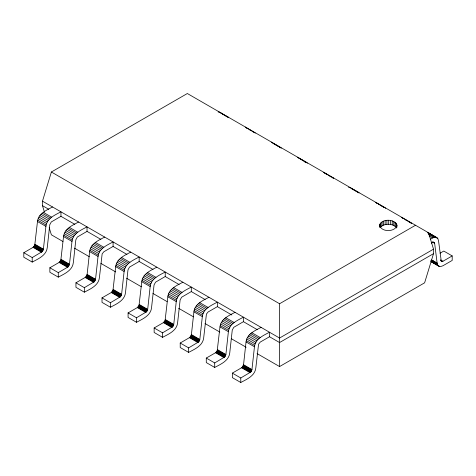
<?xml version="1.0" encoding="UTF-8"?>
<svg xmlns="http://www.w3.org/2000/svg" width="476" height="476" viewBox="0 0 476 476"><rect width="100%" height="100%" fill="white"/><g stroke="black" fill="none" stroke-linecap="round" stroke-linejoin="round"><path stroke-width="0.71" d="M257.07 353.573L279.567 366.562L279.567 303.748L51.384 172.009L42.477 201.164L42.477 205.668L44.435 212.064M379.658 224.612C380.092 232.419 395.568 232.544 396.954 225.136C394.586 218.014 378.807 218.579 379.658 227.225M74.827 224.339L60.952 216.33L51.295 221.959L49.772 224.737L47.267 247.532C46.487 255.392 38.247 258.879 32.213 262.08L23.8 257.219L23.8 252.714L33.058 247.371L34.742 245.271L37.485 221.513C38.27 213.635 46.511 210.178 52.538 206.971M23.8 252.714L32.213 257.575L42.263 251.578L43.399 249.168L45.898 226.368C46.69 218.496 54.924 215.033 60.952 211.826L60.952 216.33M100.894 239.392L87.025 231.384L77.362 237.006L75.839 239.791L73.34 262.585C72.548 270.457 64.314 273.92 58.286 277.127L49.867 272.266L49.867 267.768L59.125 262.425L60.815 260.318L63.552 236.56C64.343 228.688 72.578 225.225 78.605 222.018M87.025 231.384L87.025 226.879C81.015 230.092 72.745 233.537 71.983 241.409L69.472 264.216L61.053 259.361M87.126 274.408L89.625 251.614C90.41 243.742 98.645 240.279 104.678 237.072M113.092 246.431L103.839 251.774L102.15 253.875L99.407 277.639C98.627 285.493 90.386 288.98 84.353 292.181L75.94 287.32L75.94 282.815L84.353 287.677L94.403 281.679L95.539 279.269L98.038 256.469C98.829 248.597 107.064 245.14 113.092 241.927L113.092 246.431L126.961 254.44M153.034 269.493L139.165 261.485L129.502 267.113L127.979 269.892L125.48 292.686C124.688 300.558 116.453 304.021 110.426 307.228L102.007 302.373L102.007 297.869L111.265 292.526L112.955 290.425L115.692 266.661C116.483 258.789 124.718 255.326 130.745 252.119M102.007 297.869L110.426 302.724L120.476 296.732L121.606 294.317L124.111 271.522C124.896 263.65 133.131 260.188 139.165 256.98L139.165 261.485M179.101 284.541L165.231 276.532L155.569 282.161L154.051 284.94L151.546 307.74C150.761 315.594 142.526 319.081 136.493 322.282L128.08 317.421L128.08 312.916L137.332 307.573L139.022 305.473L141.765 281.715C142.55 273.843 150.785 270.38 156.818 267.173M128.08 312.916L136.493 317.778L146.543 311.78L147.679 309.37L150.178 286.576C150.963 278.698 159.204 275.241 165.231 272.034L165.231 276.532M205.174 299.594L191.298 291.586L181.642 297.214L180.118 299.993L177.613 322.787C176.828 330.665 168.593 334.122 162.566 337.329L154.147 332.474L154.147 327.97L163.405 322.627L165.089 320.526L167.832 296.768C168.617 288.89 176.858 285.433 182.885 282.226M154.147 327.97L162.566 332.831L172.609 326.833L173.746 324.424L176.245 301.623C177.036 293.751 185.271 290.289 191.298 287.082L191.298 291.586M191.406 334.61L193.899 311.816C194.69 303.944 202.925 300.481 208.952 297.274M217.371 306.639L208.113 311.982L206.423 314.083L203.686 337.841C202.901 345.701 194.666 349.188 188.633 352.383L180.214 347.522L180.214 343.023L188.633 347.879L198.682 341.881L199.813 339.471L202.318 316.677C203.103 308.805 211.338 305.342 217.371 302.135L217.371 306.639L231.871 315.011M257.308 329.695L243.438 321.687L233.781 327.315L232.258 330.094L229.753 352.894C228.968 360.766 220.733 364.223 214.7 367.436L206.286 362.575L206.286 358.071L215.539 352.728L217.229 350.628L219.971 326.869C220.757 318.991 228.992 315.534 235.025 312.327M206.286 358.071L214.7 362.932L224.749 356.935L225.886 354.525L228.385 331.724C229.176 323.853 237.411 320.39 243.438 317.183L243.438 321.687M243.545 364.711L246.038 341.917C246.83 334.045 255.065 330.582 261.092 327.375M269.511 336.74L260.253 342.083L258.563 344.184L255.826 367.942C255.041 375.802 246.8 379.289 240.773 382.484L232.353 377.629L232.353 373.125L240.773 377.98L250.822 371.988L251.953 369.572L254.458 346.778C255.237 338.918 263.478 335.431 269.511 332.236L269.511 336.74L279.567 342.547L433.523 253.66L433.523 249.156L428.513 232.758L187.336 93.516L51.384 172.009M49.867 267.768L58.286 272.623L67.949 267L69.466 264.216M75.94 282.815L85.603 277.187L87.12 274.408L95.545 279.263M180.214 343.023L189.876 337.395L191.4 334.616L199.819 339.471M232.353 373.125L242.016 367.496L243.539 364.717L251.959 369.572M433.523 253.66L424.616 282.815L279.567 366.562M396.02 223.113L396.02 227.04C391.778 223.244 384.019 223.22 380.128 227.522L380.128 223.595M37.485 221.513L45.916 226.362M63.552 236.56L71.983 241.409M89.625 251.614L98.056 256.463M115.692 266.661L124.123 271.516M141.765 281.715L150.196 286.564M167.832 296.768L176.263 301.617M193.899 311.816L202.336 316.665M219.971 326.869L228.403 331.718M279.567 303.748L415.518 225.255M246.038 341.917L254.47 346.766M430.25 239.434C432.553 237.06 438.217 235.888 438.497 240.523L441.258 261.11L442.15 261.52L442.942 261.259L452.2 255.915L452.2 260.42L442.942 265.763L440.568 266.548L438.598 266.036L430.78 261.526M431.482 243.224C432.279 242.427 434.475 241.558 434.647 243.349L437.147 263.258L437.878 265.31L438.598 266.036M433.523 249.156L279.567 338.043L42.477 201.164M440.08 253.19L443.787 251.054L452.2 255.915M218.127 111.949L220.096 112.467L223.821 114.93M304.753 161.965L305.812 162.06L307.437 163.203M348.474 187.205L350.443 187.722M432.148 261.693L431.089 261.598L439.509 266.459M228.51 117.322L219.186 112.044M272.23 142.568L271.326 142.145L281.37 148.155M297.393 157.199L303.831 161.12M358.856 192.578L349.533 187.3M437.063 237.732L427.74 232.455L436.159 237.31M297.994 157.544L305.812 162.06M384.019 207.209L375.6 202.354L377.23 203.502M225.023 115.62L228.629 117.703M249.888 129.978L251.09 130.674M252.292 131.37L253.494 132.06M272.95 143.294L278.365 146.418M279.567 147.114L280.769 147.81M305.033 161.816L306.235 162.512M325.691 173.746L326.893 174.436M329.898 176.174L331.1 176.87M332.302 177.56L333.509 178.256L323.46 172.252L325.09 173.395M351.157 188.448L358.975 192.958M378.432 204.192L379.634 204.888M380.836 205.584L383.84 207.316M405.701 219.936L406.903 220.632M408.11 221.328L411.115 223.06M437.783 238.458L428.65 232.871M427.882 233.056L435.1 237.221M428.525 234.329L433.933 237.453M429.108 235.923L432.72 238.006M433.202 241.969L434.404 242.665M432.767 241.957L434.57 242.998M432.238 241.963L434.647 243.349M440.538 259.872L442.942 261.259M440.734 260.402L442.537 261.443M440.949 260.824L442.15 261.52M431.75 260.122L437.164 263.246M430.768 260.485L437.379 264.305M431.268 261.491L437.878 265.31M42.477 205.668L48.766 209.291M43.28 212.314L51.7 217.169M69.353 227.361L77.766 232.223M95.42 242.415L103.839 247.27M121.493 257.462L129.906 262.324M147.56 272.516L155.973 277.377M173.627 287.569L182.046 292.425M199.7 302.617L208.113 307.478M225.767 317.67L234.186 322.526M251.84 332.718L260.253 337.579M42.066 213.165L50.48 218.02M68.133 228.212L76.553 233.073M94.206 243.266L102.62 248.121M120.273 258.313L128.693 263.174M146.346 273.367L154.76 278.222M172.413 288.414L180.826 293.275M198.48 303.468L206.899 308.329M224.553 318.521L232.966 323.377M250.62 333.569L259.039 338.43M40.9 214.271L49.32 219.127M66.973 229.319L75.386 234.18M93.04 244.372L101.459 249.234M119.113 259.42L127.526 264.281M145.18 274.474L153.599 279.335M171.247 289.527L179.666 294.382M197.32 304.575L205.733 309.436M223.387 319.628L231.806 324.483M249.46 334.676L257.873 339.537M39.841 215.586L48.26 220.447M65.914 230.64L74.327 235.495M91.981 245.687L100.4 250.549M118.054 260.741L126.467 265.602M144.121 275.794L152.54 280.65M170.188 290.842L178.607 295.703M196.261 305.895L204.674 310.751M222.328 320.943L230.747 325.804M248.401 335.997L256.814 340.852M38.937 217.056L47.35 221.917M65.004 232.109L73.423 236.965M91.071 247.157L99.49 252.018M117.144 262.211L125.557 267.072M143.211 277.264L151.63 282.119M169.283 292.312L177.697 297.173M195.35 307.365L203.77 312.22M221.423 322.413L229.837 327.274M247.49 337.466L255.904 342.321M38.217 218.615L46.63 223.476M64.284 233.668L72.703 238.524M90.357 248.716L98.77 253.577M116.424 263.769L124.843 268.625M142.491 278.817L150.91 283.678M168.564 293.87L176.977 298.732M194.63 308.918L203.05 313.779M220.703 323.972L229.117 328.833M246.77 339.025L255.19 343.88M37.717 220.192L46.136 225.053M63.79 235.245L72.203 240.1M89.857 250.293L98.276 255.154M115.924 265.346L124.343 270.201M141.997 280.394L150.41 285.255M168.064 295.447L176.483 300.308M194.137 310.501L202.55 315.356M220.204 325.548L228.623 330.409M246.276 340.602L254.69 345.457M62.951 241.499L51.384 234.817L49.212 227.706M74.524 248.18L89.309 256.713M100.876 263.395L115.662 271.927M126.586 278.24L141.372 286.772M152.939 293.454L167.082 301.617M178.655 308.299L193.435 316.832M205.007 323.513L219.787 332.046M231.36 338.728L246.146 347.26M34.98 244.307L43.405 249.162M113.193 289.462L121.612 294.317M139.26 304.509L147.679 309.37M165.327 319.563L173.752 324.418M217.467 349.664L225.892 354.519M34.909 244.741L43.328 249.602M60.982 259.795L69.395 264.656M87.049 274.848L95.468 279.704M113.115 289.896L121.535 294.757M139.188 304.949L147.602 309.805M165.255 319.997L173.675 324.858M191.328 335.05L199.741 339.912M217.395 350.104L225.814 354.959M243.468 365.151L251.881 370.013M34.742 245.271L43.161 250.126M60.815 260.318L69.228 265.18M86.882 275.372L95.301 280.233M112.955 290.425L121.368 295.281M139.022 305.473L147.441 310.334M165.089 320.526L173.508 325.382M191.162 335.574L199.575 340.435M217.229 350.628L225.648 355.489M243.301 365.675L251.715 370.536M34.504 245.789L42.923 250.65M60.577 260.842L68.99 265.697M86.644 275.89L95.057 280.751M112.711 290.943L121.13 295.798M138.784 305.991L147.197 310.852M164.851 321.044L173.27 325.905M190.924 336.098L199.337 340.953M216.991 351.145L225.404 356.006M243.057 366.199L251.477 371.054M34.201 246.276L42.62 251.138M60.273 261.33L68.687 266.191M86.34 276.383L94.754 281.239M112.407 291.431L120.827 296.292M138.48 306.485L146.894 311.34M164.547 321.532L172.966 326.393M190.62 336.586L199.033 341.447M216.687 351.639L225.106 356.494M242.754 366.687L251.173 371.548M33.85 246.717L42.263 251.578M59.916 261.77L68.336 266.625M85.989 276.818L94.403 281.679M112.056 291.871L120.476 296.732M138.123 306.925L146.543 311.78M164.196 321.972L172.609 326.833M190.263 337.026L198.682 341.881M216.336 352.073L224.749 356.935M242.403 367.127L250.822 371.988M33.463 247.086L41.876 251.947M59.53 262.139L67.949 267M85.603 277.187L94.016 282.048M111.67 292.24L120.083 297.101M137.737 307.294L146.156 312.149M163.809 322.341L172.223 327.202M189.876 337.395L198.296 342.25M215.949 352.442L224.363 357.303M242.016 367.496L250.43 372.357M33.058 247.371L41.471 252.232M59.125 262.425L67.538 267.28M85.192 277.472L93.611 282.333M111.265 292.526L119.678 297.381M137.332 307.573L145.751 312.435M163.405 322.627L171.818 327.482M189.472 337.674L197.885 342.536M215.539 352.728L223.958 357.589M241.612 367.781L250.025 372.637M411.716 223.411L401.673 217.401L403.297 218.549M384.929 207.631L385.643 208.357M255.297 133.101L245.253 127.098L246.883 128.246M396.954 225.136L396.954 227.094M396.669 224.095L396.669 228.022M395.026 222.232L395.026 226.16M393.741 221.489L393.741 225.416M392.212 220.918L392.212 224.845M390.51 220.543L390.51 224.464M388.713 220.376L388.713 224.303M386.899 220.43L386.899 224.357M385.138 220.703L385.138 224.63M383.513 221.179L383.513 225.106M382.097 221.84L382.097 225.767M380.955 222.661L380.955 226.582M240.773 377.98L240.773 382.484M214.7 362.932L214.7 367.436M188.633 347.879L188.633 352.383M162.566 332.831L162.566 337.329M136.493 317.778L136.493 322.282M110.426 302.724L110.426 307.228M84.353 287.677L84.353 292.181M58.286 272.623L58.286 277.127M32.213 257.575L32.213 262.08M437.147 263.258L431.738 260.134L437.147 263.258"/></g></svg>
